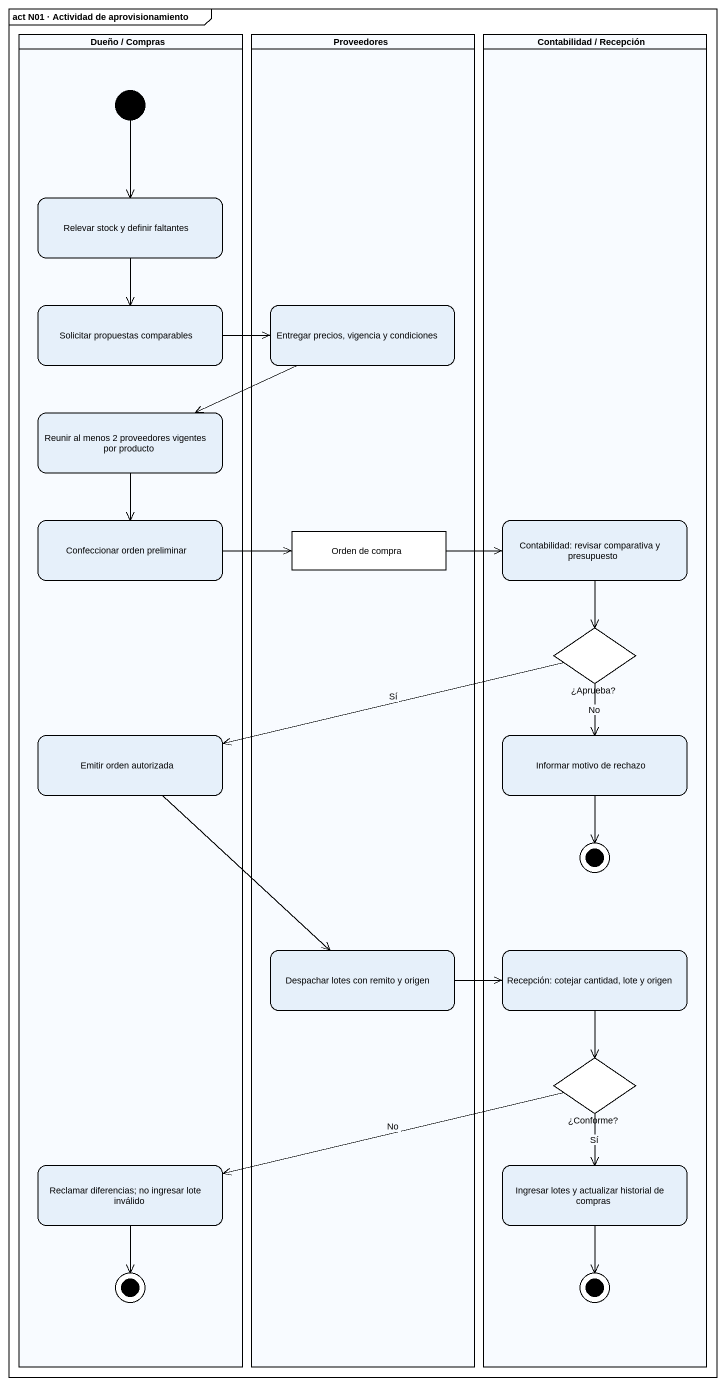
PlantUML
@startuml
mainframe act N01 · Actividad de aprovisionamiento
hide empty description
state "Dueño / Compras" as Dueño_Compras <<partition>> {
  state "Relevar stock y definir faltantes" as Relevar_stock_y_definir
  state "Solicitar propuestas comparables" as Solicitar_propuestas
  state "Reunir al menos 2 proveedores vigentes por producto" as Reunir_al_menos_2
  state "Confeccionar orden preliminar" as Confeccionar_orden
  state "Emitir orden autorizada" as Emitir_orden_autorizada
  state "Reclamar diferencias; no ingresar lote inválido" as Reclamar_diferencias_no
  [*] --> Relevar_stock_y_definir
  Reclamar_diferencias_no --> [*]
}
state Proveedores <<partition>> {
  state "Entregar precios, vigencia y condiciones" as Entregar_precios_vigencia_y
  state "Orden de compra" as Orden_de_compra <<object>> #FFFFFF
  state "Despachar lotes con remito y origen" as Despachar_lotes_con_remito
}
state "Contabilidad / Recepción" as Contabilidad_Recepción <<partition>> {
  state "Contabilidad: revisar comparativa y presupuesto" as Contabilidad_revisar
  state "¿Aprueba?" as Aprueba <<choice>>
  state "Informar motivo de rechazo" as Informar_motivo_de_rechazo
  state final1 <<end>>
  state "Recepción: cotejar cantidad, lote y origen" as Recepción_cotejar_cantidad
  state "¿Conforme?" as Conforme <<choice>>
  state "Ingresar lotes y actualizar historial de compras" as Ingresar_lotes_y_actualizar
  state final3 <<end>>
}
Relevar_stock_y_definir --> Solicitar_propuestas
Solicitar_propuestas -right-> Entregar_precios_vigencia_y
Entregar_precios_vigencia_y -left-> Reunir_al_menos_2
Reunir_al_menos_2 --> Confeccionar_orden
Confeccionar_orden -right-> Orden_de_compra
Orden_de_compra -right-> Contabilidad_revisar
Contabilidad_revisar --> Aprueba
Aprueba -left-> Emitir_orden_autorizada : Sí
Aprueba --> Informar_motivo_de_rechazo : No
Emitir_orden_autorizada --> Despachar_lotes_con_remito
Informar_motivo_de_rechazo --> final1
Despachar_lotes_con_remito -right-> Recepción_cotejar_cantidad
Recepción_cotejar_cantidad --> Conforme
Conforme -left-> Reclamar_diferencias_no : No
Conforme --> Ingresar_lotes_y_actualizar : Sí
Ingresar_lotes_y_actualizar --> final3
@enduml
